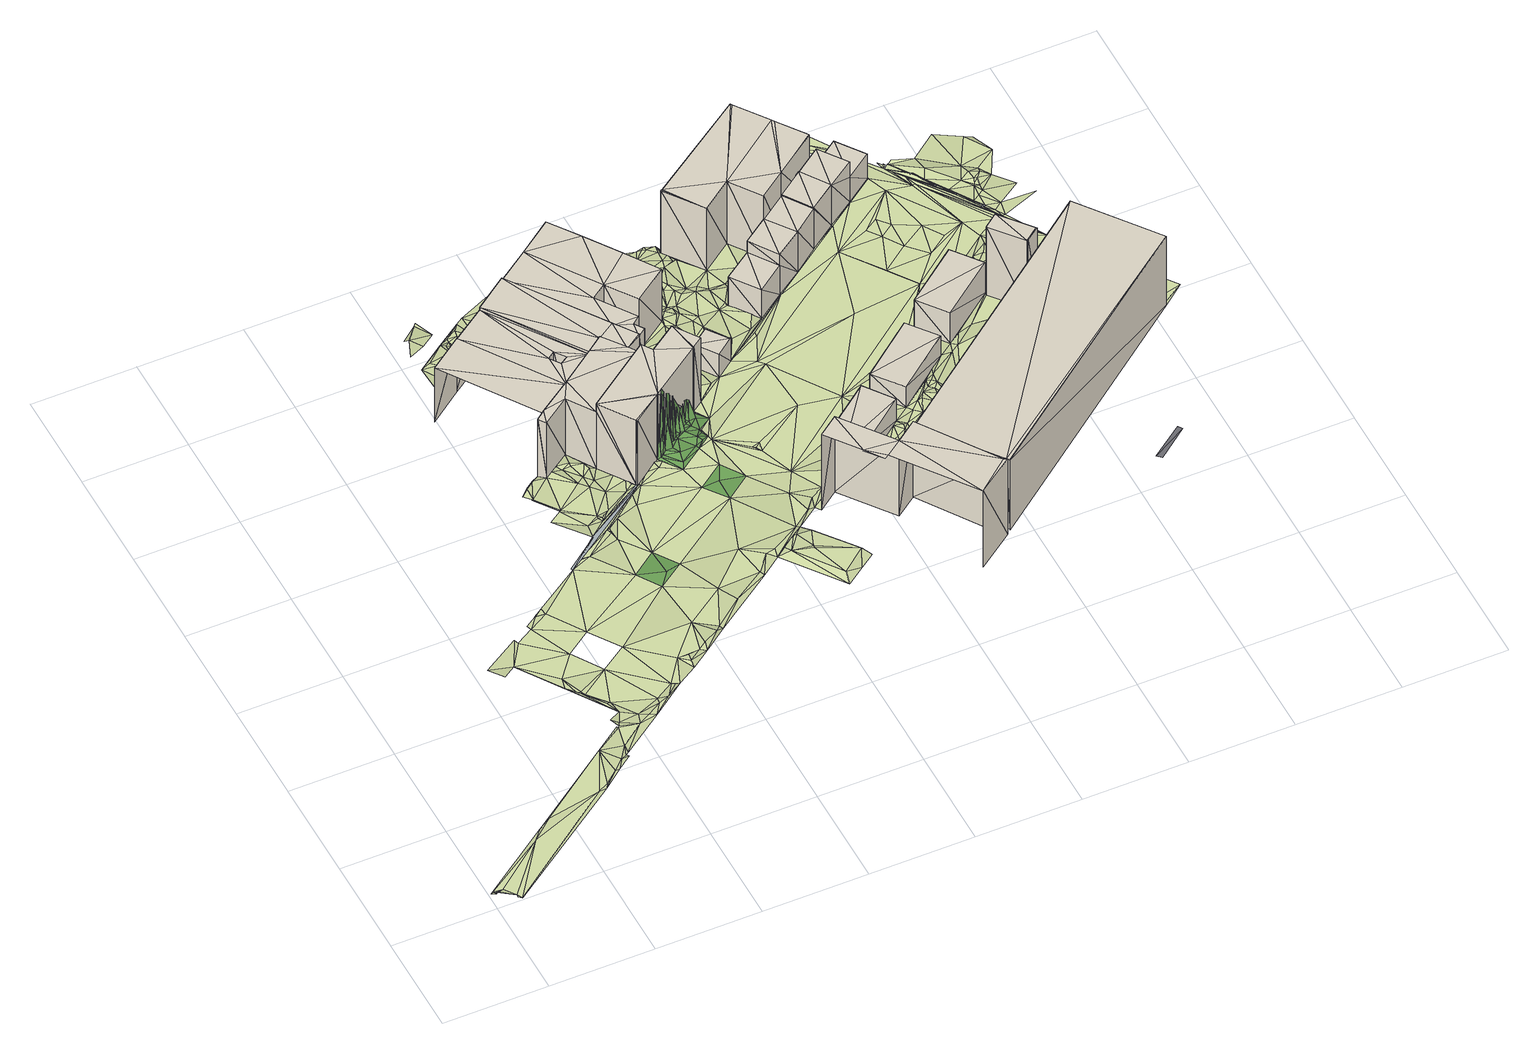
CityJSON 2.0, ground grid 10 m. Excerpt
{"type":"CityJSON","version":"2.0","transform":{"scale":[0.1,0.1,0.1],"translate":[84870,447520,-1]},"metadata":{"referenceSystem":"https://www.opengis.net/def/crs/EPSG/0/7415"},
"CityObjects":{
"object1":{"type":"GenericCityObject","attributes":{"bgt_status":"bestaand","bgt_type":"muur","plus_status":"geenWaarde","plus_type":"waardeOnbekend","relatievehoogteligging":"0"},"geometry":[{"type":"MultiSurface","lod":"1","boundaries":[[[0,1,2]],[[1,3,2]]]}]},
"object2":{"type":"GenericCityObject","attributes":{"bgt_status":"bestaand","bgt_type":"muur","plus_status":"geenWaarde","plus_type":"waardeOnbekend","relatievehoogteligging":"0"},"geometry":[{"type":"MultiSurface","lod":"1","boundaries":[[[4,5,6]],[[4,6,7]],[[7,8,9]],[[7,6,8]],[[5,10,6]]]}]},
"building1":{"type":"Building","attributes":{"bgt_status":"bestaand","hoek":"(1:-36)","identificatiebagpnd":"503100000026233","identificatiebagvbolaagstehuisnummer":"(1:503010000027038)","measuredHeight":6.99,"min-height-surface":0.45,"plaatsingspunt":"(1:84893.214447572.683)","plus_status":"geenWaarde","relatievehoogteligging":"0","tekst":"(1:31)"},"geometry":[{"type":"MultiSurface","lod":"1","boundaries":[[[11,12,13]],[[11,13,14]],[[15,16,11]],[[11,16,12]],[[17,18,16]],[[16,18,12]],[[12,18,13]]]}]},
"building2":{"type":"Building","attributes":{"bgt_status":"bestaand","hoek":"(1:-36)","identificatiebagpnd":"503100000026235","identificatiebagvbolaagstehuisnummer":"(1:503010000027039)","measuredHeight":6.86,"min-height-surface":0.39,"plaatsingspunt":"(1:84895.825447574.836)","plus_status":"geenWaarde","relatievehoogteligging":"0","tekst":"(1:33)"},"geometry":[{"type":"MultiSurface","lod":"1","boundaries":[[[19,20,16]],[[19,16,15]],[[21,19,15]],[[22,20,19]],[[23,21,15]],[[23,24,21]],[[23,20,22]],[[24,23,22]],[[25,17,20]],[[20,17,16]],[[26,27,21]],[[21,27,19]],[[28,26,24]],[[24,26,21]],[[29,28,22]],[[22,28,24]],[[27,29,19]],[[19,29,22]]]}]},
"building3":{"type":"Building","attributes":{"bgt_status":"bestaand","hoek":"(1:54.1)","identificatiebagpnd":"503100000033625","identificatiebagvbolaagstehuisnummer":"(1:503010000027036)","measuredHeight":7.39,"min-height-surface":0.57,"plaatsingspunt":"(1:84899.662447565.129)","plus_status":"geenWaarde","relatievehoogteligging":"0","tekst":"(1:27)"},"geometry":[{"type":"MultiSurface","lod":"1","boundaries":[[[30,31,32]],[[33,34,35]],[[33,36,34]],[[30,32,35]],[[35,32,33]],[[32,31,37]],[[31,38,37]],[[37,38,39]],[[40,41,35]],[[35,41,30]],[[42,40,34]],[[34,40,35]],[[43,42,44]],[[44,42,36]],[[36,42,34]],[[45,44,33]],[[33,44,36]],[[11,14,32]],[[32,14,45]],[[32,45,33]],[[23,15,46]],[[46,15,37]],[[37,15,11]],[[37,11,32]],[[47,46,39]],[[39,46,37]],[[48,47,38]],[[38,47,39]],[[49,50,31]],[[31,50,48]],[[31,48,38]]]}]},
"building4":{"type":"Building","attributes":{"bgt_status":"bestaand","hoek":"(1:-36)","identificatiebagpnd":"503100000026236","identificatiebagvbolaagstehuisnummer":"(1:503010000027040)","measuredHeight":7.19,"min-height-surface":0.4,"plaatsingspunt":"(1:84899.425447577.136)","plus_status":"geenWaarde","relatievehoogteligging":"0","tekst":"(1:35)"},"geometry":[{"type":"MultiSurface","lod":"1","boundaries":[[[51,52,47]],[[51,48,53]],[[51,47,48]],[[52,54,47]],[[47,54,46]],[[55,56,51]],[[51,56,52]],[[57,55,53]],[[53,55,51]],[[50,58,48]],[[48,58,57]],[[48,57,53]],[[20,23,54]],[[54,23,46]],[[59,25,56]],[[56,25,52]],[[52,25,20]],[[52,20,54]]]}]},
"building5":{"type":"Building","attributes":{"bgt_status":"bestaand","hoek":"(1:54.1)","identificatiebagpnd":"503100000026237","identificatiebagvbolaagstehuisnummer":"(1:503010000027035)","measuredHeight":8.38,"min-height-surface":0.5,"plaatsingspunt":"(1:84902.062447561.843)","plus_status":"geenWaarde","relatievehoogteligging":"0","tekst":"(1:25)"},"geometry":[{"type":"MultiSurface","lod":"1","boundaries":[[[60,61,62]],[[62,63,64]],[[65,66,67]],[[63,62,61]],[[61,60,68]],[[60,65,68]],[[60,66,65]],[[69,67,70]],[[67,66,70]],[[71,72,60]],[[60,72,66]],[[73,71,62]],[[62,71,60]],[[5,73,64]],[[64,73,62]],[[10,5,63]],[[63,5,64]],[[41,10,30]],[[30,10,61]],[[61,10,63]],[[31,30,68]],[[68,30,61]],[[74,49,65]],[[65,49,31]],[[65,31,68]],[[75,74,67]],[[67,74,65]],[[76,75,69]],[[69,75,67]],[[77,76,70]],[[70,76,69]],[[72,77,66]],[[66,77,70]]]}]},
"building6":{"type":"Building","attributes":{"bgt_status":"bestaand","hoek":"(1:-36)","identificatiebagpnd":"503100000026232","identificatiebagvbolaagstehuisnummer":"(1:503010000027041)","measuredHeight":6.9,"min-height-surface":0.42,"plaatsingspunt":"(1:84902.334447579.308)","plus_status":"geenWaarde","relatievehoogteligging":"0","tekst":"(1:37)"},"geometry":[{"type":"MultiSurface","lod":"1","boundaries":[[[78,55,79]],[[80,57,81]],[[80,79,55]],[[80,55,57]],[[78,56,55]],[[78,82,83]],[[56,78,83]],[[84,85,78]],[[78,85,82]],[[86,84,79]],[[79,84,78]],[[87,86,80]],[[80,86,79]],[[88,87,81]],[[81,87,80]],[[58,88,57]],[[57,88,81]],[[89,59,83]],[[83,59,56]]]}]},
"building7":{"type":"Building","attributes":{"bgt_status":"bestaand","hoek":"(1:-36)","identificatiebagpnd":"503100000026224","identificatiebagvbolaagstehuisnummer":"(1:503010000027042)","measuredHeight":6.93,"min-height-surface":0.48,"plaatsingspunt":"(1:84905.401447581.619)","plus_status":"geenWaarde","relatievehoogteligging":"0","tekst":"(1:39)"},"geometry":[{"type":"MultiSurface","lod":"1","boundaries":[[[90,83,91]],[[83,82,91]],[[82,92,93]],[[94,82,93]],[[91,82,94]],[[95,89,90]],[[90,89,83]],[[96,95,91]],[[91,95,90]],[[97,96,94]],[[94,96,91]],[[98,97,93]],[[93,97,94]],[[99,98,92]],[[92,98,93]],[[85,99,82]],[[82,99,92]]]}]},
"building8":{"type":"Building","attributes":{"bgt_status":"bestaand","identificatiebagpnd":"503100000027891","measuredHeight":3.15,"min-height-surface":0.43,"plus_status":"geenWaarde","relatievehoogteligging":"0"},"geometry":[{"type":"MultiSurface","lod":"1","boundaries":[[[100,101,102]],[[100,102,103]],[[102,101,104]],[[102,104,105]],[[106,107,100]],[[100,107,101]],[[108,106,103]],[[103,106,100]],[[109,108,102]],[[102,108,103]],[[110,109,105]],[[105,109,102]],[[111,110,104]],[[104,110,105]],[[107,111,101]],[[101,111,104]]]}]},
"building9":{"type":"Building","attributes":{"bgt_status":"bestaand","hoek":"(1:-36.6)","identificatiebagpnd":"503100000004642","identificatiebagvbolaagstehuisnummer":"(1:503010000027075)","measuredHeight":9.43,"min-height-surface":0.15,"plaatsingspunt":"(1:84924.277447540.160)","plus_status":"geenWaarde","relatievehoogteligging":"0","tekst":"(1:28)"},"geometry":[{"type":"MultiSurface","lod":"1","boundaries":[[[112,113,114]],[[113,112,115]],[[112,116,115]],[[117,118,119]],[[116,112,119]],[[120,118,117]],[[121,120,117]],[[117,119,122]],[[123,117,122]],[[116,119,118]],[[112,124,119]],[[125,126,112]],[[112,126,124]],[[127,125,114]],[[114,125,112]],[[128,127,113]],[[113,127,114]],[[129,128,115]],[[115,128,113]],[[130,129,116]],[[116,129,115]],[[131,132,122]],[[122,132,123]],[[133,131,119]],[[119,131,122]],[[126,133,124]],[[124,133,119]]]}]},
"building10":{"type":"Building","attributes":{"bgt_status":"bestaand","identificatiebagpnd":"503100000017417","measuredHeight":2.96,"min-height-surface":0.27,"plus_status":"geenWaarde","relatievehoogteligging":"0"},"geometry":[{"type":"MultiSurface","lod":"1","boundaries":[[[134,135,136]],[[134,136,137]],[[135,138,136]],[[139,140,134]],[[134,140,135]],[[141,139,137]],[[137,139,134]],[[142,141,136]],[[136,141,137]],[[143,142,138]],[[138,142,136]],[[140,143,135]],[[135,143,138]]]}]},
"building11":{"type":"Building","attributes":{"bgt_status":"bestaand","hoek":"(1:-35.6)","identificatiebagpnd":"503100000017414","identificatiebagvbolaagstehuisnummer":"(1:503010000050768)","measuredHeight":3.89,"min-height-surface":0.42,"plaatsingspunt":"(1:84919.038447574.260)","plus_status":"geenWaarde","relatievehoogteligging":"0","tekst":"(1:48A)"},"geometry":[{"type":"MultiSurface","lod":"1","boundaries":[[[144,145,146]],[[145,147,146]],[[148,149,146]],[[146,149,144]],[[150,148,147]],[[147,148,146]],[[151,150,145]],[[145,150,147]]]}]},
"building12":{"type":"Building","attributes":{"bgt_status":"bestaand","hoek":"(1:-35.6)","identificatiebagpnd":"503100000027890","identificatiebagvbolaagstehuisnummer":"(1:503010000050769)","measuredHeight":5.27,"min-height-surface":0.41,"plaatsingspunt":"(1:84922.364447574.977)","plus_status":"geenWaarde","relatievehoogteligging":"0","tekst":"(1:48B)"},"geometry":[{"type":"MultiSurface","lod":"1","boundaries":[[[152,153,154]],[[153,155,154]],[[149,156,144]],[[144,156,154]],[[154,156,152]],[[145,144,155]],[[155,144,154]],[[157,151,153]],[[153,151,145]],[[153,145,155]]]}]},
"building13":{"type":"Building","attributes":{"bgt_status":"bestaand","identificatiebagpnd":"503100000026315","measuredHeight":2.93,"min-height-surface":0.35,"plus_status":"geenWaarde","relatievehoogteligging":"0"},"geometry":[{"type":"MultiSurface","lod":"1","boundaries":[[[158,159,160]],[[158,160,161]],[[162,163,158]],[[158,163,159]],[[164,162,161]],[[161,162,158]],[[165,164,160]],[[160,164,161]],[[163,165,159]],[[159,165,160]]]}]},
"building14":{"type":"Building","attributes":{"bgt_status":"bestaand","hoek":"(1:54.2)","identificatiebagpnd":"503100000032720","identificatiebagvbolaagstehuisnummer":"(1:503010000027059)","measuredHeight":8.08,"min-height-surface":0.49,"plaatsingspunt":"(1:84924.685447585.981)","plus_status":"geenWaarde","relatievehoogteligging":"0","tekst":"(1:71)"},"geometry":[{"type":"MultiSurface","lod":"1","boundaries":[[[166,167,168]],[[166,168,169]],[[167,170,168]],[[168,171,172]],[[171,173,174]],[[175,171,170]],[[174,176,177]],[[174,173,176]],[[171,178,173]],[[171,175,178]],[[171,168,170]],[[179,180,166]],[[166,180,167]],[[181,182,169]],[[169,182,179]],[[169,179,166]],[[183,181,168]],[[168,181,169]],[[184,183,172]],[[172,183,168]],[[185,184,171]],[[171,184,172]],[[186,185,174]],[[174,185,171]],[[187,186,177]],[[177,186,174]],[[188,187,176]],[[176,187,177]],[[189,188,190]],[[190,188,173]],[[173,188,176]],[[191,190,178]],[[178,190,173]],[[192,193,175]],[[175,193,191]],[[175,191,178]],[[194,192,170]],[[170,192,175]],[[195,194,180]],[[180,194,167]],[[167,194,170]]]}]},
"building15":{"type":"Building","attributes":{"bgt_status":"bestaand","hoek":"(1:-35.6)","identificatiebagpnd":"503100000027892","identificatiebagvbolaagstehuisnummer":"(1:503010000050770)","measuredHeight":5.29,"min-height-surface":0.41,"plaatsingspunt":"(1:84923.983447577.736)","plus_status":"geenWaarde","relatievehoogteligging":"0","tekst":"(1:48C)"},"geometry":[{"type":"MultiSurface","lod":"1","boundaries":[[[196,197,152]],[[197,153,152]],[[156,198,152]],[[152,198,196]],[[199,157,197]],[[197,157,153]]]}]},
"building16":{"type":"Building","attributes":{"bgt_status":"bestaand","hoek":"(1:-35.6)","identificatiebagpnd":"503100000017418","identificatiebagvbolaagstehuisnummer":"(1:503010000050771)","measuredHeight":5.35,"min-height-surface":0.4,"plaatsingspunt":"(1:84927.347447578.414)","plus_status":"geenWaarde","relatievehoogteligging":"0","tekst":"(1:48D)"},"geometry":[{"type":"MultiSurface","lod":"1","boundaries":[[[200,201,202]],[[201,203,202]],[[204,205,200]],[[200,205,201]],[[198,206,196]],[[196,206,202]],[[202,206,204]],[[202,204,200]],[[197,196,203]],[[203,196,202]],[[207,199,205]],[[205,199,201]],[[201,199,197]],[[201,197,203]]]}]},
"building17":{"type":"Building","attributes":{"bgt_status":"bestaand","hoek":"(1:-37.4)","identificatiebagpnd":"503100000004637","identificatiebagvbohoogstehuisnummer":"(1:503010000027084)","identificatiebagvbolaagstehuisnummer":"(1:503010000027076)","measuredHeight":8.67,"min-height-surface":0.2,"plaatsingspunt":"(1:84940.274447558.360)","plus_status":"geenWaarde","relatievehoogteligging":"0","tekst":"(1:30-46)"},"geometry":[{"type":"MultiSurface","lod":"1","boundaries":[[[208,209,210]],[[209,211,210]],[[209,212,211]],[[211,212,213]],[[214,215,208]],[[208,215,209]],[[216,214,210]],[[210,214,208]],[[217,216,211]],[[211,216,210]],[[218,217,213]],[[213,217,211]],[[219,218,212]],[[212,218,213]],[[215,219,209]],[[209,219,212]]]}]},
"building18":{"type":"Building","attributes":{"bgt_status":"bestaand","identificatiebagpnd":"503100000017416","measuredHeight":4.12,"min-height-surface":0.35,"plus_status":"geenWaarde","relatievehoogteligging":"0"},"geometry":[{"type":"MultiSurface","lod":"1","boundaries":[[[220,221,222]],[[220,222,223]],[[224,225,220]],[[220,225,221]],[[226,224,223]],[[223,224,220]],[[227,226,222]],[[222,226,223]],[[225,227,221]],[[221,227,222]]]}]},
"building19":{"type":"Building","attributes":{"bgt_status":"bestaand","hoek":"(1:-35.6)","identificatiebagpnd":"503100000017501","identificatiebagvbolaagstehuisnummer":"(1:503010000050772)","measuredHeight":5.27,"min-height-surface":0.39,"plaatsingspunt":"(1:84929.127447581.439)","plus_status":"geenWaarde","relatievehoogteligging":"0","tekst":"(1:48E)"},"geometry":[{"type":"MultiSurface","lod":"1","boundaries":[[[228,229,204]],[[229,205,204]],[[230,231,228]],[[228,231,229]],[[206,232,204]],[[204,232,230]],[[204,230,228]],[[233,207,231]],[[231,207,229]],[[229,207,205]]]}]},
"building20":{"type":"Building","attributes":{"bgt_status":"bestaand","hoek":"(1:-35.6)","identificatiebagpnd":"503100000017320","identificatiebagvbolaagstehuisnummer":"(1:503010000050773)","measuredHeight":3.4,"min-height-surface":0.4,"plaatsingspunt":"(1:84932.514447581.966)","plus_status":"geenWaarde","relatievehoogteligging":"0","tekst":"(1:48F)"},"geometry":[{"type":"MultiSurface","lod":"1","boundaries":[[[234,231,230]],[[234,230,235]],[[236,233,234]],[[234,233,231]],[[237,236,235]],[[235,236,234]],[[232,237,230]],[[230,237,235]]]}]},
"building21":{"type":"Building","attributes":{"bgt_status":"bestaand","identificatiebagpnd":"503100000017502","measuredHeight":8.67,"min-height-surface":0.34,"plus_status":"geenWaarde","relatievehoogteligging":"0"},"geometry":[{"type":"MultiSurface","lod":"1","boundaries":[[[238,239,240]],[[239,241,240]],[[239,242,241]],[[241,242,243]],[[244,245,238]],[[238,245,239]],[[246,244,240]],[[240,244,238]],[[247,246,241]],[[241,246,240]],[[248,247,243]],[[243,247,241]],[[249,248,242]],[[242,248,243]],[[245,249,239]],[[239,249,242]]]}]},
"object3":{"type":"GenericCityObject","attributes":{"bgt_status":"bestaand","bgt_type":"muur","plus_status":"geenWaarde","plus_type":"waardeOnbekend","relatievehoogteligging":"0"},"geometry":[{"type":"MultiSurface","lod":"1","boundaries":[[[250,251,252]],[[253,254,255]],[[256,253,255]],[[252,253,256]],[[257,258,250]],[[259,257,260]],[[251,253,252]],[[251,261,262]],[[251,263,261]],[[251,250,263]],[[264,265,266]],[[258,263,250]],[[258,267,268]],[[258,259,267]],[[258,257,259]],[[257,265,264]],[[260,257,269]],[[269,264,270]],[[270,264,271]],[[269,257,264]]]}]},
"plantcover1":{"type":"PlantCover","attributes":{"begroeidterreindeeloptalud":"0","bgt_status":"bestaand","class":"groenvoorziening","plus_fysiekvoorkomen":"waardeOnbekend","plus_status":"geenWaarde","relatievehoogteligging":"0"},"geometry":[{"type":"MultiSurface","lod":"1","boundaries":[[[272,273,274]],[[275,272,276]],[[276,272,274]],[[275,273,272]]]}]},
"landuse1":{"type":"LandUse","attributes":{"bgt_fysiekvoorkomen":"erf","bgt_status":"bestaand","onbegroeidterreindeeloptalud":"0","plus_fysiekvoorkomen":"waardeOnbekend","plus_status":"geenWaarde","relatievehoogteligging":"0"},"geometry":[{"type":"MultiSurface","lod":"1","boundaries":[[[277,278,279]],[[277,17,278]],[[279,278,280]],[[279,280,281]],[[278,17,282]],[[280,278,282]],[[283,284,285]],[[279,281,286]],[[287,282,17]],[[281,280,288]],[[280,282,289]],[[290,291,284]],[[289,282,292]],[[292,282,287]],[[280,289,288]],[[286,281,288]],[[293,284,283]],[[17,25,287]],[[292,287,294]],[[289,292,295]],[[295,292,294]],[[293,290,284]],[[289,295,296]],[[288,289,296]],[[279,286,297]],[[286,288,298]],[[287,25,294]],[[295,294,25]],[[290,293,299]],[[298,288,300]],[[288,296,301]],[[286,298,302]],[[296,295,303]],[[300,288,301]],[[298,300,302]],[[286,302,304]],[[303,295,25]],[[302,300,301]],[[301,296,303]],[[302,301,305]],[[304,302,305]],[[286,304,297]],[[305,301,303]],[[303,25,306]],[[307,304,305]],[[304,307,297]],[[308,305,303]],[[308,303,306]],[[307,305,308]],[[307,308,297]],[[306,25,59]],[[309,297,308]],[[308,306,59]],[[308,310,309]],[[310,308,59]],[[309,310,311]],[[311,310,59]],[[309,311,312]],[[311,59,89]],[[49,313,50]],[[49,314,315]],[[49,316,313]],[[50,313,317]],[[314,49,74]],[[314,74,315]],[[315,316,49]],[[313,316,317]],[[311,89,318]],[[317,58,50]],[[315,74,319]],[[316,315,319]],[[318,89,320]],[[316,319,317]],[[317,321,58]],[[317,319,321]],[[58,321,322]],[[320,89,323]],[[75,319,74]],[[321,319,322]],[[322,88,58]],[[86,324,84]],[[88,325,87]],[[84,324,85]],[[75,322,319]],[[87,326,327]],[[326,87,325]],[[88,322,328]],[[327,86,87]],[[325,88,328]],[[326,325,328]],[[328,322,329]],[[327,326,330]],[[86,327,330]],[[329,326,328]],[[75,329,322]],[[86,99,324]],[[330,326,331]],[[331,326,329]],[[324,99,85]],[[86,330,331]],[[86,331,99]],[[329,75,332]],[[331,329,332]],[[331,333,99]],[[334,75,76]],[[331,335,333]],[[331,332,335]],[[99,333,336]],[[75,106,332]],[[333,335,337]],[[334,106,75]],[[336,333,337]],[[338,335,332]],[[337,335,338]],[[336,337,338]],[[338,332,339]],[[99,336,340]],[[341,95,96]],[[107,334,76]],[[106,339,332]],[[342,336,338]],[[342,338,339]],[[99,340,343]],[[96,97,344]],[[340,336,342]],[[344,345,96]],[[346,342,339]],[[106,346,339]],[[345,341,96]],[[107,106,334]],[[98,99,343]],[[340,342,346]],[[344,97,347]],[[344,347,348]],[[347,97,349]],[[350,345,344]],[[348,347,351]],[[97,352,349]],[[353,347,349]],[[346,106,108]],[[354,345,350]],[[353,351,347]],[[97,355,352]],[[349,352,356]],[[357,344,348]],[[353,349,356]],[[346,358,340]],[[97,98,355]],[[350,344,357]],[[359,343,340]],[[354,350,360]],[[357,348,351]],[[340,358,359]],[[360,350,357]],[[356,352,361]],[[343,362,98]],[[363,351,353]],[[361,352,355]],[[355,98,364]],[[358,346,108]],[[365,343,359]],[[366,353,356]],[[365,362,343]],[[98,362,364]],[[361,355,364]],[[357,351,363]],[[359,358,365]],[[366,356,361]],[[364,362,367]],[[366,363,353]],[[368,360,369]],[[362,365,370]],[[360,357,371]],[[362,370,367]],[[372,358,108]],[[373,364,367]],[[373,361,364]],[[363,374,357]],[[110,108,109]],[[375,363,366]],[[371,376,360]],[[365,358,377]],[[360,376,369]],[[372,108,378]],[[374,371,357]],[[108,110,378]],[[370,365,379]],[[380,366,361]],[[381,363,375]],[[381,374,363]],[[382,367,370]],[[367,382,373]],[[380,375,366]],[[358,372,383]],[[379,365,377]],[[373,384,361]],[[370,379,382]],[[381,375,380]],[[385,372,378]],[[383,377,358]],[[384,380,361]],[[372,385,383]],[[386,373,382]],[[374,387,371]],[[388,374,381]],[[382,379,386]],[[389,110,111]],[[380,388,381]],[[376,390,369]],[[371,391,376]],[[378,110,389]],[[388,387,374]],[[379,377,392]],[[393,384,373]],[[386,379,392]],[[385,378,389]],[[371,387,391]],[[392,377,383]],[[386,394,373]],[[389,383,385]],[[376,395,390]],[[384,396,380]],[[395,376,391]],[[394,393,373]],[[396,388,380]],[[390,395,397]],[[393,396,384]],[[388,398,387]],[[391,387,399]],[[394,386,400]],[[395,391,399]],[[396,398,388]],[[401,396,393]],[[398,399,387]],[[401,393,394]],[[392,383,402]],[[403,386,392]],[[404,389,111]],[[397,395,405]],[[402,383,389]],[[400,386,403]],[[395,399,405]],[[401,394,406]],[[394,400,406]],[[401,407,396]],[[396,407,398]],[[399,398,408]],[[399,409,405]],[[403,392,402]],[[401,406,407]],[[400,403,406]],[[409,399,410]],[[402,389,404]],[[408,398,407]],[[404,111,148]],[[411,410,399]],[[408,411,399]],[[405,409,412]],[[406,403,413]],[[412,409,410]],[[414,403,402]],[[406,415,407]],[[407,416,408]],[[412,410,417]],[[413,403,418]],[[402,419,420]],[[410,411,421]],[[414,402,420]],[[417,410,421]],[[408,422,411]],[[418,403,414]],[[402,404,423]],[[415,416,407]],[[422,408,416]],[[406,413,186]],[[411,187,421]],[[423,419,402]],[[187,411,422]],[[150,420,419]],[[421,189,417]],[[187,188,421]],[[188,189,421]],[[187,422,415]],[[415,406,186]],[[422,416,415]],[[423,150,419]],[[413,418,186]],[[424,414,420]],[[425,148,111]],[[420,150,424]],[[423,404,148]],[[426,418,414]],[[187,415,186]],[[148,150,423]],[[426,414,424]],[[426,186,418]],[[424,150,427]],[[426,424,427]],[[150,151,427]],[[428,186,426]],[[426,427,428]],[[427,151,428]],[[425,149,148]],[[186,428,185]],[[428,151,184]],[[185,428,184]],[[184,151,157]],[[425,156,149]],[[183,184,157]],[[425,198,156]],[[199,183,157]],[[429,198,425]],[[207,183,199]],[[181,183,207]],[[429,206,198]],[[233,181,207]],[[429,232,206]],[[181,430,182]],[[430,181,233]],[[429,431,232]],[[431,237,232]],[[432,237,431]],[[237,432,236]]]}]},
"landuse2":{"type":"LandUse","attributes":{"bgt_fysiekvoorkomen":"erf","bgt_status":"bestaand","onbegroeidterreindeeloptalud":"0","plus_fysiekvoorkomen":"waardeOnbekend","plus_status":"geenWaarde","relatievehoogteligging":"0"},"geometry":[{"type":"MultiSurface","lod":"1","boundaries":[[[433,434,435]],[[436,437,6]],[[10,438,439]],[[439,438,434]],[[440,0,2]],[[441,41,40]],[[1,0,42]],[[1,42,442]],[[442,42,43]],[[443,41,441]],[[444,445,43]],[[444,1,445]],[[446,447,448]],[[449,450,441]],[[440,437,436]],[[451,435,41]],[[0,452,453]],[[454,455,456]],[[10,434,438]],[[451,41,443]],[[446,457,447]],[[42,453,457]],[[448,441,40]],[[448,449,441]],[[456,458,433]],[[458,459,439]],[[40,446,448]],[[457,453,447]],[[445,442,43]],[[445,1,442]],[[10,435,434]],[[10,41,435]],[[454,459,455]],[[459,10,439]],[[452,456,433]],[[0,440,456]],[[433,458,439]],[[456,455,458]],[[455,459,458]],[[6,10,459]],[[440,436,456]],[[436,459,454]],[[459,436,6]],[[454,456,436]],[[450,443,441]],[[450,451,443]],[[452,433,451]],[[433,435,451]],[[434,433,439]],[[451,450,452]],[[453,452,450]],[[0,456,452]],[[447,453,450]],[[42,0,453]],[[42,446,40]],[[42,457,446]],[[447,449,448]],[[447,450,449]]]}]},
"landuse3":{"type":"LandUse","attributes":{"bgt_fysiekvoorkomen":"erf","bgt_status":"bestaand","onbegroeidterreindeeloptalud":"0","plus_fysiekvoorkomen":"waardeOnbekend","plus_status":"geenWaarde","relatievehoogteligging":"0"},"geometry":[{"type":"MultiSurface","lod":"1","boundaries":[[[29,27,28]],[[27,26,28]]]}]},
"plantcover2":{"type":"PlantCover","attributes":{"begroeidterreindeeloptalud":"0","bgt_status":"bestaand","class":"groenvoorziening","plus_fysiekvoorkomen":"waardeOnbekend","plus_status":"geenWaarde","relatievehoogteligging":"0"},"geometry":[{"type":"MultiSurface","lod":"1","boundaries":[[[460,461,462]],[[462,463,464]],[[460,462,464]],[[461,463,462]]]}]},
"plantcover3":{"type":"PlantCover","attributes":{"begroeidterreindeeloptalud":"0","bgt_status":"bestaand","class":"groenvoorziening","plus_fysiekvoorkomen":"heesters","plus_status":"geenWaarde","relatievehoogteligging":"0"},"geometry":[{"type":"MultiSurface","lod":"1","boundaries":[[[465,466,467]],[[468,469,470]],[[471,71,73]],[[472,473,474]],[[475,474,476]],[[477,478,479]],[[471,477,71]],[[480,71,481]],[[475,476,482]],[[480,481,483]],[[484,475,482]],[[479,481,477]],[[485,484,482]],[[473,71,482]],[[486,487,488]],[[475,489,474]],[[474,473,476]],[[487,71,473]],[[490,491,492]],[[493,72,487]],[[485,482,480]],[[476,473,482]],[[479,484,483]],[[482,71,480]],[[494,495,73]],[[495,478,477]],[[71,477,481]],[[471,495,477]],[[483,485,480]],[[484,489,475]],[[495,496,478]],[[497,488,498]],[[73,495,471]],[[494,496,495]],[[499,490,500]],[[501,502,503]],[[486,490,492]],[[504,505,493]],[[506,486,492]],[[507,470,502]],[[499,500,504]],[[508,507,509]],[[510,500,511]],[[500,505,504]],[[492,499,487]],[[467,72,493]],[[512,489,484]],[[512,511,489]],[[489,513,472]],[[489,511,513]],[[514,509,467]],[[470,503,502]],[[498,487,473]],[[72,71,487]],[[489,472,474]],[[513,473,472]],[[499,504,493]],[[505,507,508]],[[491,499,492]],[[491,490,499]],[[509,465,467]],[[501,503,72]],[[467,466,72]],[[465,509,466]],[[511,486,488]],[[492,487,506]],[[466,515,72]],[[466,509,502]],[[484,479,478]],[[483,481,479]],[[497,498,473]],[[488,487,498]],[[513,497,473]],[[513,488,497]],[[483,484,485]],[[478,512,484]],[[513,511,488]],[[516,510,511]],[[487,486,506]],[[511,490,486]],[[499,493,487]],[[514,467,493]],[[517,510,516]],[[470,507,500]],[[518,516,496]],[[516,511,512]],[[466,502,515]],[[509,507,502]],[[511,500,490]],[[510,470,500]],[[496,516,512]],[[518,517,516]],[[469,517,518]],[[469,510,517]],[[478,496,512]],[[494,518,496]],[[514,508,509]],[[505,500,507]],[[493,508,514]],[[493,505,508]],[[515,501,72]],[[515,502,501]],[[510,468,470]],[[510,469,468]]]}]},
"landuse4":{"type":"LandUse","attributes":{"bgt_fysiekvoorkomen":"erf","bgt_status":"bestaand","onbegroeidterreindeeloptalud":"0","plus_fysiekvoorkomen":"waardeOnbekend","plus_status":"geenWaarde","relatievehoogteligging":"0"},"geometry":[{"type":"MultiSurface","lod":"1","boundaries":[[[519,520,521]],[[522,523,524]],[[523,521,525]],[[526,527,528]],[[525,529,523]],[[528,522,524]],[[528,527,522]],[[530,531,527]],[[526,520,527]],[[524,523,532]],[[530,527,519]],[[520,525,521]],[[529,532,523]],[[523,530,521]],[[527,520,519]],[[520,529,525]],[[520,532,529]],[[521,530,519]],[[531,522,527]],[[523,531,530]],[[523,522,531]]]}]},
"landuse5":{"type":"LandUse","attributes":{"bgt_fysiekvoorkomen":"openverharding","bgt_status":"bestaand","onbegroeidterreindeeloptalud":"0","plus_fysiekvoorkomen":"waardeOnbekend","plus_status":"geenWaarde","relatievehoogteligging":"0"},"geometry":[{"type":"MultiSurface","lod":"1","boundaries":[[[533,534,535]],[[536,73,5]],[[537,538,539]],[[540,541,542]],[[543,273,275]],[[544,545,546]],[[547,548,549]],[[550,551,552]],[[553,554,555]],[[556,551,557]],[[557,551,550]],[[558,559,557]],[[560,561,562]],[[563,564,565]],[[566,563,565]],[[567,568,565]],[[569,564,560]],[[570,571,568]],[[572,568,571]],[[573,571,570]],[[574,570,575]],[[576,560,577]],[[578,552,554]],[[577,579,580]],[[578,554,581]],[[579,550,578]],[[582,583,578]],[[584,585,586]],[[548,547,587]],[[588,585,589]],[[589,585,590]],[[585,591,590]],[[592,547,549]],[[593,542,594]],[[594,542,595]],[[540,542,591]],[[595,596,594]],[[537,597,532]],[[598,532,520]],[[536,4,599]],[[534,533,600]],[[601,142,143]],[[602,600,601]],[[463,518,494]],[[603,469,503]],[[72,503,77]],[[77,503,76]],[[76,503,107]],[[225,604,227]],[[605,432,606]],[[606,432,431]],[[607,608,609]],[[610,607,611]],[[607,609,611]],[[608,432,609]],[[612,606,431]],[[605,609,432]],[[613,605,614]],[[615,616,617]],[[618,219,215]],[[619,620,621]],[[622,623,624]],[[617,625,620]],[[617,616,626]],[[621,625,219]],[[627,425,111]],[[617,626,625]],[[616,613,614]],[[614,605,606]],[[612,429,425]],[[429,612,431]],[[626,616,614]],[[628,107,503]],[[629,140,165]],[[630,143,140]],[[503,469,631]],[[107,628,632]],[[225,614,604]],[[631,518,463]],[[469,518,631]],[[225,626,614]],[[631,628,503]],[[633,629,165]],[[630,634,143]],[[464,463,494]],[[604,163,227]],[[604,629,163]],[[631,461,634]],[[107,632,111]],[[461,631,463]],[[632,612,425]],[[635,599,494]],[[276,7,541]],[[520,535,598]],[[464,274,460]],[[591,585,540]],[[553,581,554]],[[636,637,547]],[[587,638,548]],[[639,595,7]],[[595,542,541]],[[640,540,585]],[[641,642,274]],[[275,541,643]],[[460,274,273]],[[644,645,276]],[[645,646,647]],[[541,275,276]],[[648,546,649]],[[545,592,549]],[[545,650,636]],[[544,650,545]],[[547,643,587]],[[274,642,644]],[[651,652,645]],[[536,653,73]],[[635,654,653]],[[655,555,587]],[[555,548,638]],[[656,587,643]],[[656,657,655]],[[634,602,143]],[[600,142,601]],[[597,649,546]],[[597,539,649]],[[274,644,276]],[[599,464,494]],[[569,560,576]],[[564,561,560]],[[649,543,648]],[[275,643,637]],[[560,562,577]],[[561,559,558]],[[658,659,586]],[[660,656,661]],[[657,660,662]],[[656,540,640]],[[535,534,598]],[[663,532,598]],[[600,533,664]],[[634,461,534]],[[648,544,546]],[[637,650,544]],[[665,661,640]],[[659,660,661]],[[583,666,578]],[[578,550,552]],[[667,547,592]],[[637,643,547]],[[276,645,7]],[[646,668,647]],[[663,538,537]],[[538,543,539]],[[669,576,577]],[[669,569,576]],[[460,538,598]],[[538,273,543]],[[536,635,653]],[[654,73,653]],[[647,651,645]],[[652,7,645]],[[558,557,577]],[[559,556,557]],[[577,550,579]],[[577,557,550]],[[657,658,586]],[[662,659,658]],[[582,655,657]],[[656,660,657]],[[598,538,663]],[[460,273,538]],[[597,537,539]],[[532,663,537]],[[494,654,635]],[[494,73,654]],[[545,636,592]],[[650,637,636]],[[644,642,668]],[[4,652,647]],[[632,670,111]],[[670,425,627]],[[637,543,275]],[[649,539,543]],[[587,555,638]],[[554,548,555]],[[656,655,587]],[[657,586,582]],[[637,648,543]],[[637,544,648]],[[460,534,461]],[[460,598,534]],[[664,535,520]],[[664,533,535]],[[599,671,641]],[[4,642,671]],[[642,641,671]],[[274,464,641]],[[671,599,4]],[[641,464,599]],[[470,603,503]],[[470,469,603]],[[622,624,618]],[[619,219,624]],[[647,652,651]],[[4,7,652]],[[672,583,586]],[[672,666,583]],[[143,602,601]],[[634,534,600]],[[142,600,664]],[[602,634,600]],[[657,662,658]],[[660,659,662]],[[673,639,7]],[[673,596,639]],[[7,595,541]],[[639,596,595]],[[619,621,219]],[[620,625,621]],[[575,570,568]],[[574,573,570]],[[574,569,669]],[[565,564,569]],[[584,640,585]],[[661,656,640]],[[584,665,640]],[[659,661,665]],[[644,646,645]],[[644,668,646]],[[583,582,586]],[[581,553,582]],[[562,558,577]],[[562,561,558]],[[622,618,215]],[[624,219,618]],[[642,647,668]],[[642,4,647]],[[655,553,555]],[[655,582,553]],[[4,536,5]],[[599,635,536]],[[582,578,581]],[[666,579,578]],[[623,619,624]],[[623,620,619]],[[659,584,586]],[[659,665,584]],[[163,633,165]],[[163,629,633]],[[629,630,140]],[[629,634,630]],[[111,670,627]],[[632,425,670]],[[575,567,565]],[[575,568,567]],[[569,575,565]],[[569,574,575]],[[636,667,592]],[[636,547,667]]]}]},
"landuse6":{"type":"LandUse","attributes":{"bgt_fysiekvoorkomen":"openverharding","bgt_status":"bestaand","onbegroeidterreindeeloptalud":"0","plus_fysiekvoorkomen":"waardeOnbekend","plus_status":"geenWaarde","relatievehoogteligging":"0"},"geometry":[{"type":"MultiSurface","lod":"1","boundaries":[[[674,675,631]],[[676,631,634]],[[629,677,634]],[[675,677,631]],[[676,675,678]],[[677,628,631]],[[676,674,631]],[[678,675,674]],[[677,676,634]],[[678,674,676]],[[676,677,675]],[[629,628,677]]]}]},
"landuse7":{"type":"LandUse","attributes":{"bgt_fysiekvoorkomen":"openverharding","bgt_status":"bestaand","onbegroeidterreindeeloptalud":"0","plus_fysiekvoorkomen":"waardeOnbekend","plus_status":"geenWaarde","relatievehoogteligging":"0"},"geometry":[{"type":"MultiSurface","lod":"1","boundaries":[[[629,604,679]],[[679,612,632]],[[628,679,632]],[[629,679,628]],[[604,612,679]]]}]},
"landuse8":{"type":"LandUse","attributes":{"bgt_fysiekvoorkomen":"erf","bgt_status":"bestaand","onbegroeidterreindeeloptalud":"0","plus_fysiekvoorkomen":"waardeOnbekend","plus_status":"geenWaarde","relatievehoogteligging":"0"},"geometry":[{"type":"MultiSurface","lod":"1","boundaries":[[[218,127,217]],[[218,125,127]],[[218,126,125]],[[680,681,682]],[[683,684,685]],[[686,131,133]],[[687,126,218]],[[132,131,688]],[[689,131,686]],[[690,141,142]],[[247,248,625]],[[691,139,164]],[[691,164,165]],[[692,693,685]],[[694,695,696]],[[163,162,697]],[[163,697,227]],[[698,682,699]],[[700,701,625]],[[702,703,704]],[[246,224,244]],[[705,246,247]],[[706,225,224]],[[707,708,224]],[[707,709,708]],[[698,710,711]],[[248,219,625]],[[708,709,249]],[[699,219,249]],[[249,219,248]],[[141,712,139]],[[141,689,713]],[[164,714,715]],[[164,139,696]],[[664,688,716]],[[664,132,688]],[[717,693,692]],[[685,684,218]],[[718,695,694]],[[699,218,219]],[[715,162,164]],[[719,139,720]],[[718,694,681]],[[685,218,721]],[[626,700,625]],[[700,722,701]],[[126,687,133]],[[141,690,689]],[[689,723,131]],[[724,131,723]],[[712,717,139]],[[725,693,717]],[[726,727,680]],[[692,720,717]],[[710,697,711]],[[728,694,721]],[[699,721,218]],[[728,681,694]],[[682,729,699]],[[682,681,730]],[[625,701,705]],[[731,626,732]],[[701,722,246]],[[626,225,732]],[[702,722,733]],[[700,626,731]],[[715,711,162]],[[226,227,697]],[[709,699,249]],[[729,721,699]],[[734,685,721]],[[693,725,685]],[[689,687,713]],[[686,133,687]],[[680,727,681]],[[695,164,696]],[[245,708,249]],[[226,697,710]],[[716,724,723]],[[688,131,724]],[[735,689,690]],[[716,723,689]],[[696,139,719]],[[139,717,720]],[[625,705,247]],[[701,246,705]],[[711,715,714]],[[714,695,727]],[[244,708,245]],[[244,224,708]],[[736,711,714]],[[711,697,162]],[[698,699,710]],[[736,737,698]],[[694,719,734]],[[694,696,719]],[[719,692,734]],[[719,720,692]],[[694,734,721]],[[692,685,734]],[[687,689,686]],[[735,142,716]],[[722,702,246]],[[738,225,703]],[[226,707,224]],[[226,709,707]],[[733,731,732]],[[722,700,731]],[[664,716,142]],[[688,724,716]],[[246,706,224]],[[704,225,706]],[[729,730,721]],[[729,682,730]],[[730,728,721]],[[730,681,728]],[[702,733,732]],[[722,731,733]],[[712,725,717]],[[712,713,683]],[[709,710,699]],[[709,226,710]],[[737,736,714]],[[726,680,682]],[[727,695,718]],[[714,164,695]],[[681,727,718]],[[737,714,727]],[[737,726,698]],[[737,727,726]],[[736,698,711]],[[726,682,698]],[[684,713,687]],[[712,141,713]],[[725,683,685]],[[725,712,683]],[[140,691,165]],[[140,139,691]],[[246,702,704]],[[738,732,225]],[[702,738,703]],[[702,732,738]],[[246,704,706]],[[703,225,704]],[[218,684,687]],[[683,713,684]],[[689,735,716]],[[690,142,735]]]}]},
"landuse9":{"type":"LandUse","attributes":{"bgt_fysiekvoorkomen":"openverharding","bgt_status":"bestaand","onbegroeidterreindeeloptalud":"0","plus_fysiekvoorkomen":"waardeOnbekend","plus_status":"geenWaarde","relatievehoogteligging":"0"},"geometry":[{"type":"MultiSurface","lod":"1","boundaries":[[[739,740,741]],[[739,741,742]]]}]},
"landuse10":{"type":"LandUse","attributes":{"bgt_fysiekvoorkomen":"openverharding","bgt_status":"bestaand","onbegroeidterreindeeloptalud":"0","plus_fysiekvoorkomen":"waardeOnbekend","plus_status":"geenWaarde","relatievehoogteligging":"0"},"geometry":[{"type":"MultiSurface","lod":"1","boundaries":[[[743,612,604]],[[744,604,614]],[[606,612,740]],[[742,741,745]],[[740,612,741]],[[606,742,746]],[[606,739,742]],[[606,740,739]],[[741,612,743]],[[747,744,614]],[[745,743,744]],[[746,747,614]],[[606,746,614]],[[742,745,746]],[[744,743,604]],[[745,741,743]]]}]},
"road1":{"type":"Road","attributes":{"bgt_status":"bestaand","function":"voetpad","plus_functiewegdeel":"waardeOnbekend","plus_fysiekvoorkomenwegdeel":"gebakkenklinkers","plus_status":"geenWaarde","relatievehoogteligging":"0","surfacematerial":"openverharding","wegdeeloptalud":"0"},"geometry":[{"type":"MultiSurface","lod":"1","boundaries":[[[748,749,750]],[[748,750,751]]]}]},
"landuse11":{"type":"LandUse","attributes":{"bgt_fysiekvoorkomen":"openverharding","bgt_status":"bestaand","onbegroeidterreindeeloptalud":"0","plus_fysiekvoorkomen":"waardeOnbekend","plus_status":"geenWaarde","relatievehoogteligging":"0"},"geometry":[{"type":"MultiSurface","lod":"1","boundaries":[[[746,745,744]],[[746,744,747]]]}]},
"landuse12":{"type":"LandUse","attributes":{"bgt_fysiekvoorkomen":"erf","bgt_status":"bestaand","onbegroeidterreindeeloptalud":"0","plus_fysiekvoorkomen":"waardeOnbekend","plus_status":"geenWaarde","relatievehoogteligging":"0"},"geometry":[{"type":"MultiSurface","lod":"1","boundaries":[[[609,605,752]],[[753,752,754]],[[755,756,752]],[[754,752,757]],[[755,752,605]],[[758,754,757]],[[759,756,755]],[[759,755,605]],[[759,605,613]],[[265,760,761]],[[762,756,759]],[[265,257,763]],[[762,759,613]],[[763,760,265]],[[615,613,616]],[[762,613,615]],[[763,257,764]],[[257,250,764]],[[765,250,252]],[[763,766,760]],[[764,250,765]],[[767,765,252]],[[766,763,764]],[[615,617,762]],[[768,769,770]],[[765,767,771]],[[764,765,772]],[[762,617,769]],[[771,767,770]],[[760,766,773]],[[774,764,772]],[[771,775,765]],[[776,764,774]],[[765,775,772]],[[776,766,764]],[[775,777,772]],[[774,772,777]],[[778,776,774]],[[778,774,777]],[[771,779,775]],[[766,776,780]],[[779,777,775]],[[781,771,770]],[[780,776,778]],[[769,782,770]],[[778,777,779]],[[780,778,779]],[[771,781,779]],[[773,766,783]],[[780,784,766]],[[779,784,780]],[[783,766,784]],[[785,783,784]]]}]},
"landuse13":{"type":"LandUse","attributes":{"bgt_fysiekvoorkomen":"erf","bgt_status":"bestaand","onbegroeidterreindeeloptalud":"0","plus_fysiekvoorkomen":"waardeOnbekend","plus_status":"geenWaarde","relatievehoogteligging":"0"},"geometry":[{"type":"MultiSurface","lod":"1","boundaries":[[[266,756,271]],[[266,271,264]],[[271,756,270]],[[270,260,269]],[[270,756,267]],[[270,267,260]],[[260,267,259]],[[267,756,268]],[[268,263,258]],[[268,756,261]],[[268,261,263]],[[756,262,261]],[[262,254,251]],[[262,756,762]],[[251,254,253]],[[254,262,762]],[[252,256,767]],[[256,770,767]],[[256,255,768]],[[256,768,770]],[[768,255,762]],[[768,762,769]],[[255,254,762]]]}]}
},
"vertices":[
[247,389,16],[232,411,15],[246,389,16],[231,411,15],
[320,387,17],[319,388,15],[257,347,19],[227,323,15],[257,346,19],[226,325,15],[318,389,15],
[289,464,80],[229,553,80],[197,530,80],[257,442,80],[289,464,79],[229,553,79],[229,553,14],[197,530,14],
[289,499,79],[261,575,79],[296,489,79],[296,504,79],[322,488,79],[304,494,79],[261,575,14],[296,489,14],[289,499,14],[304,494,14],[296,504,14],
[296,421,84],[360,467,84],[289,464,84],[257,442,84],[253,428,84],[279,446,84],[248,435,84],[322,488,84],[353,478,84],[337,499,84],[279,446,16],[296,421,15],[253,428,16],[248,435,14],[248,435,81],[257,442,81],[322,488,82],[337,499,82],[353,478,82],[360,467,15],[353,478,14],
[354,510,82],[293,598,82],[369,489,82],[261,575,82],[354,510,79],[293,598,79],[369,489,79],[369,489,14],[293,598,14],
[348,409,94],[296,421,94],[347,408,94],[318,389,94],[319,388,94],[367,457,94],[398,444,94],[393,475,94],[360,467,94],[409,452,94],[399,445,94],[348,409,15],[398,444,15],[347,408,15],[367,457,15],[393,475,15],[409,452,15],[399,445,15],
[354,546,79],[379,510,79],[371,504,79],[377,495,79],[368,556,79],[324,620,79],[354,546,14],[368,556,14],[379,510,14],[371,504,14],[377,495,14],[324,620,14],
[356,643,79],[376,615,79],[388,528,79],[420,551,79],[399,582,79],[356,643,15],[376,615,15],[399,582,15],[420,551,15],[388,528,15],
[422,492,42],[436,472,42],[452,485,42],[438,504,42],[453,485,42],[453,486,42],[422,492,14],[436,472,14],[438,504,14],[452,485,14],[453,486,14],[453,485,14],
[574,205,104],[576,204,104],[575,206,104],[577,204,104],[542,179,104],[472,266,104],[488,252,104],[504,263,104],[484,249,104],[471,265,104],[467,312,104],[448,298,104],[524,278,104],[574,205,11],[524,278,11],[575,206,11],[576,204,11],[577,204,11],[542,179,11],[467,312,11],[448,298,11],[504,263,11],
[549,362,40],[529,389,40],[488,334,40],[498,322,40],[477,349,40],[549,362,13],[529,389,13],[498,322,13],[488,334,13],[477,349,13],
[524,537,49],[506,563,49],[498,518,49],[479,544,49],[498,518,14],[524,537,14],[479,544,14],[506,563,14],
[549,554,63],[530,580,63],[524,537,63],[506,563,63],[549,554,14],[530,580,14],
[615,413,39],[594,440,39],[542,399,39],[563,372,39],[615,413,14],[594,440,14],[563,372,14],[542,399,14],
[595,628,91],[576,654,91],[555,598,91],[595,627,91],[574,657,91],[509,609,91],[530,580,91],[456,624,91],[480,588,91],[552,687,91],[455,624,91],[454,623,91],[551,689,91],[595,628,73],[576,654,73],[595,627,15],[595,628,15],[555,598,15],[530,580,15],[509,609,15],[480,588,15],[454,623,15],[455,624,15],[456,624,15],[456,624,90],[551,689,90],[552,687,15],[551,689,15],[574,657,15],[576,654,15],
[573,572,63],[555,598,63],[573,572,14],[555,598,14],
[598,590,64],[580,616,64],[573,572,64],[555,598,64],[598,590,63],[580,616,63],[598,590,14],[580,616,14],
[581,207,97],[813,385,97],[581,208,97],[579,210,97],[758,457,97],[526,279,97],[581,207,12],[813,385,12],[581,208,12],[579,210,12],[526,279,12],[758,457,12],
[681,463,51],[660,490,51],[608,450,51],[629,423,51],[681,463,14],[660,490,14],[629,423,14],[608,450,14],
[624,608,63],[605,634,63],[624,608,44],[605,634,44],[624,608,14],[605,634,14],
[630,652,44],[649,626,44],[630,652,14],[649,626,14],
[681,461,97],[705,432,97],[694,471,97],[718,442,97],[706,431,97],[719,441,97],[681,461,13],[705,432,13],[694,471,13],[718,442,13],[719,441,13],[706,431,13],
[705,584,15],[709,577,15],[719,564,14],[723,556,14],[722,555,14],[724,553,14],[725,555,14],[692,604,15],[698,593,15],[697,595,15],[691,603,15],[707,578,15],[708,576,15],[708,578,15],[683,614,17],[672,633,14],[671,632,16],[696,594,15],[697,592,15],[685,612,18],[684,612,18],[683,613,16],
[297,286,16],[311,290,15],[296,312,15],[287,274,14],[272,295,15],
[214,563,16],[225,569,15],[213,588,15],[228,586,16],[222,591,16],[232,574,17],[226,612,15],[218,623,16],[211,605,16],[239,606,16],[243,574,16],[242,593,18],[240,583,16],[230,638,13],[215,626,13],[239,577,16],[239,622,14],[244,577,18],[244,581,16],[246,591,18],[263,624,14],[243,604,16],[232,640,14],[247,602,15],[251,599,14],[248,608,14],[258,591,14],[248,612,14],[257,611,14],[267,592,15],[258,617,15],[272,604,13],[270,628,14],[288,606,16],[309,629,15],[309,644,16],[355,476,16],[361,466,18],[363,465,16],[364,475,16],[366,485,16],[319,632,17],[375,475,17],[327,633,17],[369,488,16],[377,491,16],[337,642,15],[363,534,16],[378,498,18],[379,502,18],[375,506,18],[381,497,17],[385,495,15],[379,508,18],[387,512,18],[406,507,15],[396,517,17],[426,467,16],[403,511,13],[407,521,13],[403,515,12],[407,514,12],[411,508,15],[414,529,16],[384,644,16],[413,519,13],[420,545,15],[391,597,18],[387,623,18],[420,514,15],[397,587,17],[398,594,17],[401,582,19],[391,626,16],[402,593,18],[408,576,20],[406,588,18],[390,640,18],[411,569,19],[406,584,20],[411,601,14],[437,521,15],[423,538,15],[395,628,17],[421,576,15],[421,552,17],[415,596,17],[422,558,19],[428,540,16],[417,592,17],[426,558,18],[397,638,19],[412,636,17],[434,552,17],[414,621,16],[443,515,14],[431,564,15],[418,602,15],[420,594,18],[415,628,15],[444,540,15],[452,506,14],[437,552,16],[426,593,15],[421,601,16],[434,559,17],[448,528,17],[434,584,16],[449,514,16],[439,562,15],[426,617,16],[428,607,15],[464,506,16],[420,634,15],[427,621,15],[450,542,16],[437,583,15],[445,578,16],[425,632,16],[439,593,16],[420,637,15],[437,608,17],[431,623,15],[448,571,17],[442,586,17],[469,541,16],[460,568,17],[483,508,17],[436,633,15],[455,576,15],[449,606,16],[450,612,18],[440,632,16],[444,631,16],[451,623,17],[444,635,15],[464,574,16],[472,565,16],[462,610,15],[459,610,15],[450,633,15],[472,568,15],[477,542,17],[477,545,17],[452,630,17],[457,617,17],[492,526,17],[487,561,17],[525,536,14],[487,567,15],[497,564,17],[506,578,16],[599,589,14],[604,635,15],[624,607,14],[650,626,14],
[290,390,18],[312,397,17],[306,407,17],[260,363,16],[234,380,16],[314,389,18],[307,385,16],[246,388,16],[288,429,17],[240,429,17],[290,422,17],[226,419,14],[232,423,17],[265,436,17],[269,431,16],[277,434,18],[277,431,17],[281,415,17],[288,408,16],[281,403,16],[274,410,17],[271,365,18],[274,364,19],[272,369,17],[259,431,18],[283,371,17],[273,360,19],
[383,341,15],[406,358,15],[383,362,16],[391,379,16],[367,362,15],
[390,437,18],[391,438,39],[388,436,43],[394,419,16],[397,413,16],[393,421,18],[348,408,50],[362,417,41],[365,421,75],[360,416,18],[359,414,50],[359,416,83],[350,410,20],[353,409,17],[353,410,49],[356,414,88],[352,411,96],[356,414,19],[354,412,18],[356,411,19],[355,413,42],[371,422,19],[368,423,71],[368,420,17],[363,411,19],[376,424,18],[374,426,50],[372,425,22],[383,434,44],[361,387,16],[350,407,17],[364,393,18],[365,420,37],[367,422,53],[376,427,18],[380,423,20],[397,442,17],[396,435,18],[407,432,15],[378,429,39],[380,429,18],[371,424,50],[388,427,19],[385,432,18],[389,434,18],[387,413,20],[371,418,20],[366,403,20],[364,418,17],[386,435,20],[394,440,17],[382,405,18],[390,409,18],[384,403,16],
[429,278,14],[423,288,11],[415,278,15],[434,221,15],[403,263,15],[432,210,11],[412,278,15],[464,233,11],[458,241,14],[450,223,11],[400,271,13],[423,262,13],[422,258,15],[391,265,11],
[446,312,14],[431,326,13],[437,301,14],[331,396,18],[383,271,13],[365,287,12],[369,254,13],[182,236,15],[206,253,15],[165,276,15],[329,252,13],[306,207,15],[290,193,11],[313,210,11],[263,194,13],[252,167,13],[271,179,12],[178,121,14],[175,112,12],[178,114,12],[226,153,14],[219,143,12],[236,156,15],[177,110,12],[169,108,14],[159,99,13],[163,100,12],[136,84,12],[144,86,10],[146,89,12],[22,5,10],[25,2,10],[22,7,10],[22,6,10],[10,16,11],[8,17,10],[64,57,11],[5,18,11],[7,17,10],[7,16,10],[6,16,10],[3,18,10],[14,18,10],[85,74,12],[157,127,12],[201,139,13],[183,143,13],[182,145,12],[213,145,14],[205,151,12],[186,149,12],[161,203,14],[133,244,14],[191,159,13],[245,170,13],[121,235,16],[111,249,15],[146,270,16],[148,266,15],[271,185,15],[163,280,16],[174,287,16],[184,287,15],[175,287,16],[372,251,11],[419,287,14],[321,386,16],[458,319,14],[482,335,15],[474,334,14],[395,422,16],[636,496,14],[680,602,14],[657,607,14],[618,684,15],[613,681,15],[640,662,15],[625,691,15],[643,663,15],[590,560,14],[683,603,14],[699,545,14],[728,539,14],[726,537,14],[757,501,14],[812,387,13],[762,454,13],[785,465,14],[759,458,13],[834,401,13],[792,455,14],[808,395,13],[750,467,14],[706,525,14],[485,504,16],[478,469,14],[520,407,14],[506,376,14],[398,408,16],[473,475,14],[560,417,15],[443,347,14],[344,398,16],[284,195,13],[292,227,12],[247,165,16],[182,292,17],[163,213,15],[308,367,16],[286,359,17],[226,225,14],[276,338,16],[246,329,17],[274,346,17],[272,350,18],[311,212,13],[338,233,14],[291,199,15],[238,330,17],[235,329,17],[341,403,19],[349,403,17],[227,159,13],[201,208,14],[189,172,13],[185,171,15],[171,189,16],[174,190,13],[172,193,14],[174,187,14],[392,272,14],[444,303,11],[168,195,14],[184,144,13],[272,192,15],[274,349,19],[73,68,10],[485,501,15],[309,377,18],[179,151,16],[174,288,15],
[426,386,15],[433,388,15],[431,378,15],[481,413,15],[429,386,13],
[570,488,15],
[593,374,16],[588,368,14],[601,365,16],[518,323,16],[518,319,14],[541,337,13],[484,288,14],[517,288,13],[460,311,15],[488,316,13],[492,321,14],[540,376,14],[551,349,15],[542,344,15],[573,361,14],[575,375,14],[567,367,14],[616,413,15],[599,386,16],[610,362,15],[724,494,16],[719,489,14],[689,495,13],[680,491,15],[679,484,14],[714,448,15],[677,471,15],[640,430,15],[655,436,13],[634,418,15],[626,413,14],[600,396,15],[511,332,17],[513,318,14],[591,391,17],[601,400,17],[472,321,13],[544,357,15],[579,374,16],[556,355,14],[552,355,15],[589,347,12],[707,500,14],[467,312,14],[467,315,13],[532,340,15],[594,381,15],[583,380,16],[586,358,14],[595,353,15],[590,357,15],[705,515,15],[690,505,15],[700,506,14],[555,348,14],[489,322,13],[595,390,16],[590,385,15],[684,496,14],
[635,580,14],[622,572,14],[631,560,14],[644,569,14],
[617,522,15],[660,524,14],[643,542,14],[667,557,14],[679,538,14],
[764,251,11],[761,255,11],[730,232,11],[734,228,11],
[666,630,15],[664,638,15],[667,633,16],[670,623,16],[667,629,15],[669,632,16],[668,634,16],[678,613,16],[695,629,15],[676,635,16],[733,537,14],[696,613,18],[719,589,15],[726,579,15],[726,604,15],[725,567,15],[731,546,14],[736,538,14],[738,551,15],[730,570,16],[728,582,13],[719,646,17],[729,585,17],[731,577,15],[728,593,18],[732,584,17],[737,590,17],[745,584,15],[738,596,15],[760,566,15],[771,550,15],[743,634,15],[758,609,16],[751,632,13]
]}
